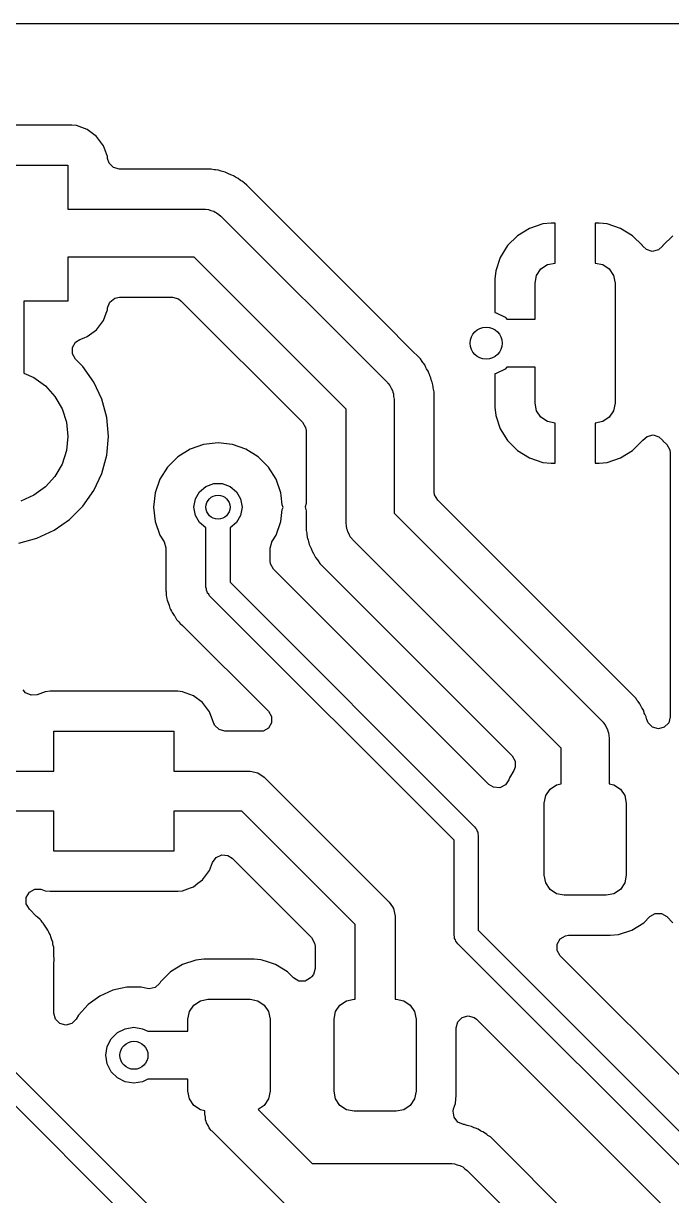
# Model space of a CAD drawing. Extents: x 44 to 146, y -87 to -25.
# Drawn here: x 81.72 to 89.82, y -39.9 to -25.25 of the extents above; entities that cross this region are included whole.
import ezdxf

# ---------------------------------------------------------------- set-up
doc = ezdxf.new("R2010")
doc.units = 0
doc.layers.add('BLACK', color=7, linetype='CONTINUOUS')

msp = doc.modelspace()

# ---------------------------------------------------------------- linework, layer by layer
at = {"layer": 'BLACK', "linetype": 'CONTINUOUS'}
for p, q in [((48.864128, -25.2545), (140.635872, -25.2545)), ((82.322876, -26.5245), (80.527136, -26.5245)), ((82.382482, -26.530908), (82.322876, -26.5245)), ((82.517329, -26.581202), (82.382482, -26.530908)), ((82.517333, -26.581204), (82.517329, -26.581202)), ((82.632544, -26.667452), (82.517333, -26.581204)), ((82.632547, -26.667455), (82.632544, -26.667452)), ((82.718795, -26.782666), (82.632547, -26.667455)), ((82.718797, -26.78267), (82.718795, -26.782666)), ((82.76909, -26.917514), (82.718797, -26.78267)), ((82.769091, -26.917517), (82.76909, -26.917514)), ((82.771661, -26.941428), (82.769091, -26.917517)), ((82.790769, -27), (82.771661, -26.941428)), ((80.575, -27.025), (82.275, -27.025)), ((82.275, -27.025), (82.275, -27.575)), ((82.845307, -27.054538), (82.790769, -27)), ((82.919807, -27.0745), (82.845307, -27.054538)), ((84.019954, -27.0745), (82.919807, -27.0745)), ((84.065194, -27.0745), (84.019954, -27.0745)), ((84.065201, -27.0745), (84.065194, -27.0745)), ((84.101147, -27.082704), (84.065201, -27.0745)), ((84.11761, -27.085502), (84.101147, -27.082704)), ((84.147015, -27.088816), (84.11761, -27.085502)), ((84.154255, -27.089632), (84.147015, -27.088816)), ((84.178833, -27.098232), (84.154255, -27.089632)), ((84.189054, -27.101808), (84.178833, -27.098232)), ((84.205102, -27.106431), (84.189054, -27.101808)), ((84.241058, -27.114638), (84.205102, -27.106431)), ((84.274284, -27.130639), (84.241058, -27.114638)), ((84.289712, -27.13703), (84.274284, -27.130639)), ((84.324522, -27.149211), (84.289712, -27.13703)), ((84.342246, -27.160348), (84.324522, -27.149211)), ((84.355739, -27.168826), (84.342246, -27.160348)), ((84.37036, -27.176907), (84.355739, -27.168826)), ((84.383434, -27.183203), (84.37036, -27.176907)), ((84.403587, -27.192909), (84.383434, -27.183203)), ((84.403588, -27.19291), (84.403587, -27.192909)), ((84.403592, -27.192912), (84.403588, -27.19291)), ((84.432413, -27.215896), (84.403592, -27.192912)), ((84.446038, -27.225564), (84.432413, -27.215896)), ((84.467839, -27.239263), (84.446038, -27.225564)), ((84.477262, -27.245184), (84.467839, -27.239263)), ((84.509252, -27.277174), (84.477262, -27.245184)), ((86.232078, -29), (84.509252, -27.277174)), ((82.275, -27.575), (83.975, -27.575)), ((83.975, -27.575), (83.984703, -27.575899)), ((83.984703, -27.575899), (83.988855, -27.57532)), ((83.988855, -27.57532), (83.995617, -27.57691)), ((83.995617, -27.57691), (84.030125, -27.580108)), ((84.030125, -27.580108), (84.062441, -27.592627)), ((84.062441, -27.592627), (84.096177, -27.600562)), ((84.096177, -27.600562), (84.113429, -27.61238)), ((84.113429, -27.61238), (84.13293, -27.619935)), ((84.13293, -27.619935), (84.15854, -27.643282)), ((84.15854, -27.643282), (84.187132, -27.662868)), ((84.187132, -27.662868), (86.262132, -29.737868)), ((88.040878, -27.815642), (87.891659, -27.90768)), ((88.207303, -27.760494), (88.040878, -27.815642)), ((88.310025, -27.75), (88.207303, -27.760494)), ((88.36, -27.75), (88.310025, -27.75)), ((88.36, -28.25), (88.36, -27.75)), ((88.909989, -27.75), (88.86, -27.75)), ((88.86, -27.75), (88.86, -28.25)), ((89.012688, -27.760492), (88.909989, -27.75)), ((89.012697, -27.760494), (89.012688, -27.760492)), ((89.179121, -27.815642), (89.012697, -27.760494)), ((89.32834, -27.90768), (89.179121, -27.815642)), ((87.891659, -27.90768), (87.76768, -28.031659)), ((89.452322, -28.031662), (89.32834, -27.90768)), ((89.831343, -27.907288), (89.707285, -28.031346)), ((87.76768, -28.031659), (87.675642, -28.180878)), ((89.452889, -28.032582), (89.452322, -28.031662)), ((89.453653, -28.033347), (89.452889, -28.032582)), ((89.457706, -28.038471), (89.453653, -28.033347)), ((89.458304, -28.037997), (89.457706, -28.038471)), ((89.501474, -28.081172), (89.458304, -28.037997)), ((89.57536, -28.103299), (89.501474, -28.081172)), ((89.65041, -28.085518), (89.57536, -28.103299)), ((89.701209, -28.037599), (89.65041, -28.085518)), ((89.701906, -28.03815), (89.701209, -28.037599)), ((89.705662, -28.033399), (89.701906, -28.03815)), ((89.706516, -28.032594), (89.705662, -28.033399)), ((89.707285, -28.031346), (89.706516, -28.032594)), ((83.850736, -28.175), (82.275, -28.175)), ((82.275, -28.175), (82.275, -28.725)), ((85.75, -30.074264), (83.850736, -28.175)), ((87.675642, -28.180878), (87.620494, -28.347302)), ((88.183223, -28.323223), (88.264329, -28.26903)), ((88.264329, -28.26903), (88.36, -28.25)), ((88.86, -28.25), (88.955671, -28.26903)), ((88.955671, -28.26903), (89.036777, -28.323223)), ((87.620492, -28.347311), (87.61, -28.45001)), ((87.620494, -28.347302), (87.620492, -28.347311)), ((88.11, -28.5), (88.12903, -28.404329)), ((88.12903, -28.404329), (88.183223, -28.323223)), ((89.036777, -28.323223), (89.09097, -28.404329)), ((89.09097, -28.404329), (89.11, -28.5)), ((87.61, -28.45001), (87.61, -28.867421)), ((88.11, -28.95), (88.11, -28.5)), ((89.11, -28.5), (89.11, -30)), ((82.799473, -28.736633), (82.859528, -28.688238)), ((82.859528, -28.688238), (82.919808, -28.6755)), ((82.919808, -28.6755), (83.581704, -28.6755)), ((83.581704, -28.6755), (83.656204, -28.695462)), ((83.656204, -28.695462), (83.687063, -28.719141)), ((82.275, -28.725), (81.725, -28.725)), ((81.725, -28.725), (81.725, -29.623224)), ((82.753509, -28.874261), (82.769091, -28.832483)), ((82.769091, -28.832483), (82.770532, -28.819077)), ((82.770532, -28.819077), (82.771662, -28.808573)), ((82.771662, -28.808573), (82.799473, -28.736633)), ((83.687063, -28.719141), (85.205859, -30.237937)), ((82.632546, -29.082546), (82.69434, -29)), ((82.69434, -29), (82.718795, -28.967333)), ((82.718795, -28.967333), (82.718797, -28.967329)), ((82.718797, -28.967329), (82.753509, -28.874261)), ((86.552262, -29.320184), (86.232078, -29)), ((87.61, -28.867421), (87.623607, -28.869577)), ((87.623607, -28.869577), (87.735114, -28.926393)), ((87.735114, -28.926393), (87.758721, -28.95)), ((87.758721, -28.95), (88.11, -28.95)), ((82.517333, -29.168795), (82.574938, -29.125671)), ((82.574938, -29.125671), (82.632546, -29.082546)), ((82.330512, -29.305257), (82.369076, -29.238462)), ((82.369076, -29.238462), (82.422366, -29.204215)), ((82.422366, -29.204215), (82.477216, -29.183758)), ((82.477216, -29.183758), (82.517327, -29.168798)), ((82.517327, -29.168798), (82.517333, -29.168795)), ((82.330512, -29.382385), (82.330512, -29.305257)), ((82.369075, -29.449179), (82.330512, -29.382385)), ((86.679816, -29.447738), (86.552262, -29.320184)), ((82.463495, -29.543599), (82.369075, -29.449179)), ((82.599035, -29.737171), (82.463495, -29.543599)), ((86.699438, -29.478967), (86.679816, -29.447738)), ((86.709089, -29.49257), (86.699438, -29.478967)), ((86.715014, -29.5), (86.709089, -29.49257)), ((86.732091, -29.521413), (86.715014, -29.5)), ((86.732093, -29.521416), (86.732091, -29.521413)), ((86.748086, -29.554627), (86.732093, -29.521416)), ((86.756169, -29.569253), (86.748086, -29.554627)), ((86.775789, -29.600478), (86.756169, -29.569253)), ((87.735114, -29.573607), (87.623607, -29.630423)), ((87.758721, -29.55), (87.735114, -29.573607)), ((88.11, -29.55), (87.758721, -29.55)), ((88.11, -30), (88.11, -29.55)), ((81.725, -29.623224), (81.85, -29.678878)), ((81.85, -29.678878), (81.993761, -29.783327)), ((86.787969, -29.635284), (86.775789, -29.600478)), ((86.794363, -29.65072), (86.787969, -29.635284)), ((86.797953, -29.658175), (86.794363, -29.65072)), ((86.81036, -29.683939), (86.797953, -29.658175)), ((86.818567, -29.719899), (86.81036, -29.683939)), ((86.823188, -29.735936), (86.818567, -29.719899)), ((87.623607, -29.630423), (87.610001, -29.632577)), ((87.610001, -29.632577), (87.610001, -30.049973)), ((81.993761, -29.783327), (82.112664, -29.915383)), ((82.698903, -29.951337), (82.599035, -29.737171)), ((86.262132, -29.737868), (86.268356, -29.745363)), ((86.268356, -29.745363), (86.271703, -29.747891)), ((86.271703, -29.747891), (86.275361, -29.753799)), ((86.275361, -29.753799), (86.297499, -29.780459)), ((86.297499, -29.780459), (86.311496, -29.812159)), ((86.311496, -29.812159), (86.329742, -29.841628)), ((86.329742, -29.841628), (86.333585, -29.862186)), ((86.333585, -29.862186), (86.342031, -29.881315)), ((86.342031, -29.881315), (86.343631, -29.915931)), ((86.823619, -29.737168), (86.823188, -29.735936)), ((86.835368, -29.770745), (86.823619, -29.737168)), ((86.838413, -29.797774), (86.835368, -29.770745)), ((86.839496, -29.807385), (86.838413, -29.797774)), ((86.842293, -29.823851), (86.839496, -29.807385)), ((86.8505, -29.859806), (86.842293, -29.823851)), ((86.8505, -29.859809), (86.8505, -29.859806)), ((86.8505, -31.106704), (86.8505, -29.859809)), ((82.112664, -29.915383), (82.201514, -30.069274)), ((82.760063, -30.179592), (82.698903, -29.951337)), ((86.343631, -29.915931), (86.35, -29.95)), ((86.35, -29.95), (86.35, -31.375736)), ((88.12903, -30.095671), (88.11, -30)), ((89.11, -30), (89.09097, -30.095671)), ((82.201514, -30.069274), (82.256425, -30.238275)), ((85.75, -31.5), (85.75, -30.074264)), ((87.610001, -30.049973), (87.620494, -30.152696)), ((87.620494, -30.152696), (87.675642, -30.319121)), ((88.183223, -30.176777), (88.12903, -30.095671)), ((89.09097, -30.095671), (89.036777, -30.176777)), ((82.256425, -30.238275), (82.275, -30.415)), ((82.780659, -30.415), (82.760063, -30.179592)), ((85.205859, -30.237937), (85.244423, -30.304732)), ((85.244423, -30.304732), (85.2495, -30.343296)), ((87.675642, -30.319121), (87.76768, -30.46834)), ((88.264329, -30.23097), (88.183223, -30.176777)), ((88.36, -30.25), (88.264329, -30.23097)), ((88.36, -30.749999), (88.36, -30.25)), ((88.955671, -30.23097), (88.86, -30.25)), ((88.86, -30.25), (88.86, -30.749999)), ((89.036777, -30.176777), (88.955671, -30.23097)), ((82.275, -30.415), (82.256425, -30.591725)), ((82.760063, -30.650408), (82.780659, -30.415)), ((85.2495, -30.343296), (85.2495, -31.255554)), ((89.452317, -30.468342), (89.452884, -30.467424)), ((89.452884, -30.467424), (89.453515, -30.466828)), ((89.453515, -30.466828), (89.457706, -30.461529)), ((89.457706, -30.461529), (89.458481, -30.462142)), ((89.458481, -30.462142), (89.508982, -30.414492)), ((89.508982, -30.414492), (89.58403, -30.3967)), ((89.58403, -30.3967), (89.657919, -30.418815)), ((89.657919, -30.418815), (89.701376, -30.462268)), ((89.701376, -30.462268), (89.701906, -30.46185)), ((89.701906, -30.46185), (89.705483, -30.466374)), ((89.705483, -30.466374), (89.70652, -30.467411)), ((89.70652, -30.467411), (89.707287, -30.468655)), ((82.256425, -30.591725), (82.201514, -30.760726)), ((83.800477, -30.574211), (83.647738, -30.670184)), ((83.970747, -30.514631), (83.800477, -30.574211)), ((84.149999, -30.494435), (83.970747, -30.514631)), ((84.150001, -30.494435), (84.149999, -30.494435)), ((84.329253, -30.514631), (84.150001, -30.494435)), ((84.329254, -30.514631), (84.329253, -30.514631)), ((84.329255, -30.514632), (84.329254, -30.514631)), ((84.499522, -30.574211), (84.329255, -30.514632)), ((84.652262, -30.670184), (84.499522, -30.574211)), ((87.76768, -30.46834), (87.891659, -30.592319)), ((87.891659, -30.592319), (88.040878, -30.684357)), ((89.179121, -30.684357), (89.32834, -30.592319)), ((89.32834, -30.592319), (89.452317, -30.468342)), ((89.707287, -30.468655), (89.755859, -30.517227)), ((89.755859, -30.517227), (89.794423, -30.584022)), ((89.794423, -30.584022), (89.7995, -30.622586)), ((82.201514, -30.760726), (82.112664, -30.914617)), ((82.698903, -30.878663), (82.760063, -30.650408)), ((83.647738, -30.670184), (83.520184, -30.797738)), ((84.779816, -30.797738), (84.652262, -30.670184)), ((88.040878, -30.684357), (88.207302, -30.739505)), ((88.207302, -30.739505), (88.207311, -30.739507)), ((88.207311, -30.739507), (88.310016, -30.749999)), ((88.310016, -30.749999), (88.36, -30.749999)), ((88.86, -30.749999), (88.909974, -30.749999)), ((88.909974, -30.749999), (89.012696, -30.739505)), ((89.012696, -30.739505), (89.179121, -30.684357)), ((89.7995, -30.622586), (89.7995, -33.9206)), ((82.599035, -31.09283), (82.698903, -30.878663)), ((83.520184, -30.797738), (83.424211, -30.950477)), ((84.875789, -30.950478), (84.779816, -30.797738)), ((81.993761, -31.046673), (81.85, -31.151122)), ((82.112664, -30.914617), (81.993761, -31.046673)), ((83.424211, -30.950477), (83.364631, -31.120747)), ((83.920187, -31.107164), (84, -31.040192)), ((84, -31.040192), (84.097906, -31.004558)), ((84.097906, -31.004558), (84.202094, -31.004558)), ((84.202094, -31.004558), (84.3, -31.040192)), ((84.3, -31.040192), (84.379813, -31.107164)), ((84.935368, -31.120745), (84.875789, -30.950478)), ((81.85, -31.151122), (81.687664, -31.223398)), ((82.463495, -31.286401), (82.599035, -31.09283)), ((83.364631, -31.120747), (83.344435, -31.299998)), ((83.85, -31.3), (83.868092, -31.197394)), ((83.868092, -31.197394), (83.920187, -31.107164)), ((84.379813, -31.107164), (84.431908, -31.197394)), ((84.431908, -31.197394), (84.45, -31.3)), ((84.939115, -31.153998), (84.935368, -31.120745)), ((84.952437, -31.272237), (84.939115, -31.153998)), ((86.855577, -31.145268), (86.8505, -31.106704)), ((86.894141, -31.212063), (86.855577, -31.145268)), ((82.296401, -31.453495), (82.463495, -31.286401)), ((83.344435, -31.299998), (83.344435, -31.300001)), ((83.344435, -31.300001), (83.364631, -31.479252)), ((83.868092, -31.402606), (83.85, -31.3)), ((84.45, -31.3), (84.431908, -31.402606)), ((84.935368, -31.479255), (84.952437, -31.327761)), ((84.962375, -31.302439), (84.952437, -31.272237)), ((84.952437, -31.327761), (84.962375, -31.302439)), ((85.2495, -31.255554), (85.239072, -31.294469)), ((85.239072, -31.294469), (85.2495, -31.344445)), ((85.2495, -31.344445), (85.2495, -31.590201)), ((89.239762, -33.557684), (86.894141, -31.212063)), ((82.10283, -31.589035), (82.296401, -31.453495)), ((83.364631, -31.479252), (83.424211, -31.649523)), ((83.920187, -31.492836), (83.868092, -31.402606)), ((84, -31.559808), (83.920187, -31.492836)), ((84.379813, -31.492836), (84.3, -31.559808)), ((84.431908, -31.402606), (84.379813, -31.492836)), ((84.875789, -31.649522), (84.935368, -31.479255)), ((86.35, -31.375736), (88.949632, -33.975368)), ((81.888663, -31.688903), (82.10283, -31.589035)), ((84, -32.3), (84, -31.559808)), ((84.3, -31.559808), (84.3, -32.237868)), ((85.2495, -31.590201), (85.257704, -31.626147)), ((85.257704, -31.626147), (85.260502, -31.64261)), ((85.756367, -31.534064), (85.75, -31.5)), ((85.757968, -31.568685), (85.756367, -31.534064)), ((85.766415, -31.587816), (85.757968, -31.568685)), ((85.770258, -31.608372), (85.766415, -31.587816)), ((85.788502, -31.637838), (85.770258, -31.608372)), ((85.802501, -31.669541), (85.788502, -31.637838)), ((81.660408, -31.750063), (81.888663, -31.688903)), ((83.424211, -31.649523), (83.476661, -31.732995)), ((83.476661, -31.732995), (83.499396, -31.806697)), ((84.8005, -31.812269), (84.820462, -31.737769)), ((84.820462, -31.737769), (84.823339, -31.732995)), ((84.823339, -31.732995), (84.830277, -31.721953)), ((84.830277, -31.721953), (84.875789, -31.649522)), ((85.260502, -31.64261), (85.263816, -31.672015)), ((85.263816, -31.672015), (85.264632, -31.679255)), ((85.264632, -31.679255), (85.268008, -31.688903)), ((85.268008, -31.688903), (85.276808, -31.714054)), ((85.276808, -31.714054), (85.281431, -31.730102)), ((85.281431, -31.730102), (85.289638, -31.766058)), ((85.289638, -31.766058), (85.305639, -31.799284)), ((85.824638, -31.6962), (85.802501, -31.669541)), ((85.828297, -31.702109), (85.824638, -31.6962)), ((85.831643, -31.704636), (85.828297, -31.702109)), ((85.837868, -31.712132), (85.831643, -31.704636)), ((88.4375, -34.311764), (85.837868, -31.712132)), ((83.499396, -31.806697), (83.4995, -31.812269)), ((83.4995, -31.812269), (83.4995, -32.211734)), ((84.8005, -31.968836), (84.8005, -31.812269)), ((85.305639, -31.799284), (85.31203, -31.814712)), ((85.31203, -31.814712), (85.324211, -31.849522)), ((85.324211, -31.849522), (85.324212, -31.849523)), ((85.324212, -31.849523), (85.324213, -31.849525)), ((85.324213, -31.849525), (85.343826, -31.880739)), ((85.343826, -31.880739), (85.351907, -31.89536)), ((85.351907, -31.89536), (85.367909, -31.928587)), ((85.367909, -31.928587), (85.36791, -31.928588)), ((85.36791, -31.928588), (85.367912, -31.928592)), ((85.367912, -31.928592), (85.390896, -31.957413)), ((84.805577, -32.0074), (84.8005, -31.968836)), ((84.844141, -32.074195), (84.805577, -32.0074)), ((87.534856, -34.76491), (84.844141, -32.074195)), ((85.390896, -31.957413), (85.400564, -31.971038)), ((85.400564, -31.971038), (85.420182, -32.002259)), ((85.420182, -32.002259), (85.420185, -32.002263)), ((85.420185, -32.002263), (87.824533, -34.406611)), ((83.4995, -32.211734), (83.497603, -32.228912)), ((83.498122, -32.228961), (83.497239, -32.238297)), ((83.497239, -32.238297), (83.499426, -32.307847)), ((83.497603, -32.228912), (83.498122, -32.228961)), ((83.499426, -32.307847), (83.4995, -32.312529)), ((83.4995, -32.312529), (83.4995, -32.340921)), ((83.4995, -32.340921), (83.499501, -32.340938)), ((83.499501, -32.340938), (83.499907, -32.344156)), ((83.499907, -32.344156), (83.501005, -32.358123)), ((83.501005, -32.358123), (83.502402, -32.402565)), ((84.005111, -32.319074), (84, -32.3)), ((84.005111, -32.338823), (84.005111, -32.319074)), ((84.014984, -32.355925), (84.005111, -32.338823)), ((84.020096, -32.375), (84.014984, -32.355925)), ((84.3, -32.237868), (87.356066, -35.293934)), ((83.502402, -32.402565), (83.502402, -32.402568)), ((83.502402, -32.402568), (83.507775, -32.421063)), ((83.507775, -32.421063), (83.512513, -32.443945)), ((83.512513, -32.443945), (83.514927, -32.463052)), ((83.514927, -32.463052), (83.514928, -32.463057)), ((83.514928, -32.463057), (83.531301, -32.504411)), ((83.531301, -32.504411), (83.535846, -32.517685)), ((83.535846, -32.517685), (83.539008, -32.528567)), ((84.03406, -32.388964), (84.020096, -32.375)), ((84.043934, -32.406066), (84.03406, -32.388964)), ((87.1, -35.462132), (84.043934, -32.406066)), ((83.539008, -32.528567), (83.548256, -32.560398)), ((83.548256, -32.560398), (83.548257, -32.560399)), ((83.548257, -32.560399), (83.548257, -32.5604)), ((83.548257, -32.5604), (83.558058, -32.576973)), ((83.558058, -32.576973), (83.568341, -32.597964)), ((83.568341, -32.597964), (83.575429, -32.615867)), ((83.575429, -32.615867), (83.575432, -32.615872)), ((83.575432, -32.615872), (83.601569, -32.651846)), ((83.601569, -32.651846), (83.609274, -32.663576)), ((83.609274, -32.663576), (83.631917, -32.701862)), ((83.631917, -32.701862), (83.631921, -32.701867)), ((83.631921, -32.701867), (83.645533, -32.715479)), ((83.645533, -32.715479), (83.660717, -32.733258)), ((83.660717, -32.733258), (83.672032, -32.748832)), ((83.672032, -32.748832), (83.672034, -32.748834)), ((83.672034, -32.748834), (83.672036, -32.748835)), ((83.672036, -32.748835), (83.672037, -32.748837)), ((83.672037, -32.748837), (83.675614, -32.751796)), ((83.675614, -32.751796), (83.706304, -32.777185)), ((83.706304, -32.777185), (83.716686, -32.786632)), ((83.716686, -32.786632), (84.779761, -33.849707)), ((81.745937, -33.618363), (81.714643, -33.58274)), ((81.816095, -33.650404), (81.745937, -33.618363)), ((81.892874, -33.643073), (81.816095, -33.650404)), ((81.992515, -33.605909), (81.892874, -33.643073)), ((81.992521, -33.605908), (81.992515, -33.605909)), ((82.052111, -33.599502), (81.992521, -33.605908)), ((82.052136, -33.5995), (82.052111, -33.599502)), ((83.647876, -33.5995), (82.052136, -33.5995)), ((83.707482, -33.605908), (83.647876, -33.5995)), ((83.842329, -33.656202), (83.707482, -33.605908)), ((83.842333, -33.656204), (83.842329, -33.656202)), ((83.957544, -33.742452), (83.842333, -33.656204)), ((89.367316, -33.685238), (89.239762, -33.557684)), ((89.386333, -33.715504), (89.367316, -33.685238)), ((83.957547, -33.742455), (83.957544, -33.742452)), ((84.043795, -33.857666), (83.957547, -33.742455)), ((89.386931, -33.716455), (89.386333, -33.715504)), ((89.396599, -33.730081), (89.386931, -33.716455)), ((89.419592, -33.758913), (89.396599, -33.730081)), ((89.426953, -33.774198), (89.419592, -33.758913)), ((89.435592, -33.792137), (89.426953, -33.774198)), ((89.443674, -33.806761), (89.435592, -33.792137)), ((89.446773, -33.811694), (89.443674, -33.806761)), ((89.463289, -33.837978), (89.446773, -33.811694)), ((84.043797, -33.85767), (84.043795, -33.857666)), ((84.097348, -34.00125), (84.043797, -33.85767)), ((84.779761, -33.849707), (84.818325, -33.916502)), ((84.818325, -33.916502), (84.818325, -33.99363)), ((88.949632, -33.975368), (88.955856, -33.982863)), ((88.955856, -33.982863), (88.959203, -33.985391)), ((89.473353, -33.866742), (89.463289, -33.837978)), ((89.475461, -33.872766), (89.473353, -33.866742)), ((89.481858, -33.88821), (89.475461, -33.872766)), ((89.497456, -33.9206), (89.481858, -33.88821)), ((89.49786, -33.921439), (89.497456, -33.9206)), ((89.503379, -33.945623), (89.49786, -33.921439)), ((89.505236, -33.953755), (89.503379, -33.945623)), ((89.521462, -33.9951), (89.505236, -33.953755)), ((89.7995, -33.9206), (89.779538, -33.9951)), ((82.1, -34.6), (82.1, -34.1)), ((82.1, -34.1), (83.6, -34.1)), ((83.6, -34.1), (83.6, -34.6)), ((84.098611, -34.000778), (84.097348, -34.00125)), ((84.108228, -34.025), (84.098611, -34.000778)), ((84.162766, -34.079538), (84.108228, -34.025)), ((84.237266, -34.0995), (84.162766, -34.079538)), ((84.536914, -34.0995), (84.237266, -34.0995)), ((84.541247, -34.099437), (84.536914, -34.0995)), ((84.615855, -34.097266), (84.541247, -34.099437)), ((84.615856, -34.097266), (84.615855, -34.097266)), ((84.624508, -34.098023), (84.615856, -34.097266)), ((84.624533, -34.097725), (84.624508, -34.098023)), ((84.629135, -34.098196), (84.624533, -34.097725)), ((84.629101, -34.098492), (84.629135, -34.098196)), ((84.637717, -34.099499), (84.629101, -34.098492)), ((84.640042, -34.10005), (84.637717, -34.099499)), ((84.642165, -34.100019), (84.640042, -34.10005)), ((84.64634, -34.100507), (84.642165, -34.100019)), ((84.646404, -34.099957), (84.64634, -34.100507)), ((84.712966, -34.098989), (84.646404, -34.099957)), ((84.779761, -34.060425), (84.712966, -34.098989)), ((84.818325, -33.99363), (84.779761, -34.060425)), ((88.959203, -33.985391), (88.962861, -33.991299)), ((88.962861, -33.991299), (88.984999, -34.017959)), ((88.984999, -34.017959), (88.998997, -34.049661)), ((88.998997, -34.049661), (89.017242, -34.079128)), ((89.017242, -34.079128), (89.021084, -34.099683)), ((89.021084, -34.099683), (89.029532, -34.118815)), ((89.029532, -34.118815), (89.031132, -34.153435)), ((89.576, -34.049638), (89.521462, -33.9951)), ((89.6505, -34.0696), (89.576, -34.049638)), ((89.725, -34.049638), (89.6505, -34.0696)), ((89.779538, -33.9951), (89.725, -34.049638)), ((89.031132, -34.153435), (89.0375, -34.1875)), ((89.0375, -34.1875), (89.0375, -34.757459)), ((87.824533, -34.406611), (87.863097, -34.473406)), ((88.4375, -34.757459), (88.4375, -34.311764)), ((87.863097, -34.550534), (87.845991, -34.59019)), ((87.863097, -34.473406), (87.863097, -34.550534)), ((79.1, -34.6), (82.1, -34.6)), ((83.6, -34.6), (84.55, -34.6)), ((84.55, -34.6), (84.645671, -34.61903)), ((84.645671, -34.61903), (84.726777, -34.673223)), ((84.726777, -34.673223), (86.289273, -36.23572)), ((87.781651, -34.706422), (87.739267, -34.77086)), ((87.790185, -34.680667), (87.781651, -34.706422)), ((87.790187, -34.680662), (87.790185, -34.680667)), ((87.845991, -34.59019), (87.790187, -34.680662)), ((87.593344, -34.800987), (87.534856, -34.76491)), ((87.670342, -34.805474), (87.593344, -34.800987)), ((87.739267, -34.77086), (87.670342, -34.805474)), ((88.24403, -34.904329), (88.298223, -34.823223)), ((88.298223, -34.823223), (88.379329, -34.76903)), ((88.379329, -34.76903), (88.4375, -34.757459)), ((89.0375, -34.757459), (89.095671, -34.76903)), ((89.095671, -34.76903), (89.176777, -34.823223)), ((89.176777, -34.823223), (89.23097, -34.904329)), ((88.225, -35), (88.24403, -34.904329)), ((88.225, -35.9), (88.225, -35)), ((89.23097, -34.904329), (89.25, -35)), ((89.25, -35), (89.25, -35.9)), ((82.1, -35.1), (79.203554, -35.1)), ((82.1, -35.6), (82.1, -35.1)), ((84.446446, -35.1), (83.6, -35.1)), ((83.6, -35.1), (83.6, -35.6)), ((85.8625, -36.516053), (84.446446, -35.1)), ((87.356066, -35.293934), (87.365939, -35.311035)), ((87.365939, -35.311035), (87.379904, -35.325)), ((87.379904, -35.325), (87.385015, -35.344074)), ((87.385015, -35.344074), (87.394889, -35.361177)), ((87.394889, -35.361177), (87.394889, -35.380925)), ((87.394889, -35.380925), (87.4, -35.4)), ((87.4, -35.4), (87.4, -36.587868)), ((87.1, -36.65), (87.1, -35.462132)), ((83.6, -35.6), (82.1, -35.6)), ((84.043796, -35.842331), (84.081532, -35.741154)), ((84.081532, -35.741154), (84.12627, -35.678328)), ((84.12627, -35.678328), (84.196428, -35.646287)), ((84.196428, -35.646287), (84.273207, -35.653618)), ((84.273207, -35.653618), (84.326497, -35.687865)), ((84.326497, -35.687865), (85.318359, -36.679726)), ((83.957546, -35.957546), (84.019031, -35.875413)), ((84.019031, -35.875413), (84.043795, -35.842333)), ((84.043795, -35.842332), (84.043796, -35.842331)), ((84.043795, -35.842333), (84.043795, -35.842332)), ((83.842333, -36.043795), (83.899938, -36.000671)), ((83.899938, -36.000671), (83.957546, -35.957546)), ((88.24403, -35.995671), (88.225, -35.9)), ((88.298223, -36.076777), (88.24403, -35.995671)), ((89.23097, -35.995671), (89.176777, -36.076777)), ((89.25, -35.9), (89.23097, -35.995671)), ((81.754921, -36.179616), (81.793485, -36.112821)), ((81.754921, -36.256744), (81.754921, -36.179616)), ((81.793485, -36.112821), (81.86028, -36.074257)), ((81.86028, -36.074257), (81.937408, -36.074257)), ((81.937408, -36.074257), (81.950913, -36.078574)), ((81.950913, -36.078574), (81.992517, -36.094091)), ((81.992517, -36.094091), (82.052114, -36.100499)), ((82.052114, -36.100499), (82.052118, -36.100499)), ((82.052118, -36.100499), (82.052127, -36.1005)), ((82.052127, -36.1005), (83.647872, -36.100499)), ((83.647872, -36.100499), (83.707483, -36.094091)), ((83.707483, -36.094091), (83.80627, -36.057246)), ((83.80627, -36.057246), (83.842329, -36.043797)), ((83.842329, -36.043797), (83.842333, -36.043795)), ((88.379329, -36.13097), (88.298223, -36.076777)), ((88.475, -36.15), (88.379329, -36.13097)), ((89, -36.15), (88.475, -36.15)), ((89.095671, -36.13097), (89, -36.15)), ((89.176777, -36.076777), (89.095671, -36.13097)), ((81.793485, -36.323539), (81.754921, -36.256744)), ((81.883317, -36.413371), (81.793485, -36.323539)), ((86.289273, -36.23572), (86.289277, -36.235723)), ((86.289277, -36.235723), (86.329532, -36.295969)), ((86.329532, -36.295969), (86.34347, -36.316829)), ((86.34347, -36.316829), (86.362501, -36.4125)), ((81.893689, -36.422809), (81.883317, -36.413371)), ((81.927963, -36.451163), (81.893689, -36.422809)), ((81.927964, -36.451165), (81.927963, -36.451163)), ((81.939278, -36.466737), (81.927964, -36.451165)), ((81.95446, -36.484514), (81.939278, -36.466737)), ((86.362501, -36.4125), (86.3625, -36.412505)), ((86.3625, -36.412505), (86.3625, -37.45)), ((89.468656, -36.492712), (89.544641, -36.416727)), ((89.544641, -36.416727), (89.611436, -36.378163)), ((89.611436, -36.378163), (89.688564, -36.378163)), ((89.688564, -36.378163), (89.755359, -36.416727)), ((89.755359, -36.416727), (89.831344, -36.492712)), ((81.968081, -36.498135), (81.95446, -36.484514)), ((81.968083, -36.498139), (81.968081, -36.498135)), ((81.968085, -36.498141), (81.968083, -36.498139)), ((81.990723, -36.536419), (81.968085, -36.498141)), ((81.998421, -36.54814), (81.990723, -36.536419)), ((82.024568, -36.584129), (81.998421, -36.54814)), ((82.024569, -36.584132), (82.024568, -36.584129)), ((82.031656, -36.602031), (82.024569, -36.584132)), ((82.041945, -36.623033), (82.031656, -36.602031)), ((85.8625, -37.45), (85.8625, -36.516053)), ((87.4, -36.587868), (91.162132, -40.35)), ((89.152797, -36.639999), (89.319334, -36.584814)), ((89.319334, -36.584814), (89.468656, -36.492712)), ((82.051744, -36.639602), (82.041945, -36.623033)), ((82.064151, -36.68231), (82.051744, -36.639602)), ((82.068697, -36.695586), (82.064151, -36.68231)), ((82.072497, -36.705185), (82.068697, -36.695586)), ((82.085071, -36.736942), (82.072497, -36.705185)), ((82.087485, -36.756054), (82.085071, -36.736942)), ((82.092224, -36.778937), (82.087485, -36.756054)), ((85.318359, -36.679726), (85.356923, -36.746521)), ((85.356923, -36.746521), (85.362, -36.785085)), ((87.105111, -36.669074), (87.1, -36.65)), ((87.105111, -36.688823), (87.105111, -36.669074)), ((87.114984, -36.705925), (87.105111, -36.688823)), ((87.120096, -36.725), (87.114984, -36.705925)), ((87.13406, -36.738964), (87.120096, -36.725)), ((87.143934, -36.756066), (87.13406, -36.738964)), ((90.993934, -40.606066), (87.143934, -36.756066)), ((88.38624, -36.760935), (88.424804, -36.69414)), ((88.38624, -36.838063), (88.38624, -36.760935)), ((88.424804, -36.69414), (88.491599, -36.655576)), ((88.491599, -36.655576), (88.530156, -36.650499)), ((88.530156, -36.650499), (89.050008, -36.650499)), ((89.050008, -36.650499), (89.152797, -36.639999)), ((82.097597, -36.797431), (82.092224, -36.778937)), ((82.098983, -36.841557), (82.097597, -36.797431)), ((82.098993, -36.841878), (82.098983, -36.841557)), ((82.100094, -36.855869), (82.098993, -36.841878)), ((82.1005, -36.859075), (82.100094, -36.855869)), ((82.1005, -36.85908), (82.1005, -36.859075)), ((82.1005, -36.887469), (82.1005, -36.85908)), ((82.100574, -36.89215), (82.1005, -36.887469)), ((82.10276, -36.961702), (82.100574, -36.89215)), ((85.362, -36.785085), (85.362, -37.064914)), ((88.424804, -36.904858), (88.38624, -36.838063)), ((91.325805, -39.805859), (88.424804, -36.904858)), ((82.1005, -36.988263), (82.102396, -36.971083)), ((82.1005, -37.624109), (82.1005, -36.988263)), ((82.101878, -36.971034), (82.10276, -36.961702)), ((82.102396, -36.971083), (82.101878, -36.971034)), ((83.705666, -37.015186), (83.556343, -37.107288)), ((83.872202, -36.960001), (83.705666, -37.015186)), ((83.974996, -36.9495), (83.872202, -36.960001)), ((84.600004, -36.9495), (83.974996, -36.9495)), ((84.600009, -36.9495), (84.600004, -36.9495)), ((84.685665, -36.95825), (84.600009, -36.9495)), ((84.702798, -36.960001), (84.685665, -36.95825)), ((84.766759, -36.981196), (84.702798, -36.960001)), ((84.869334, -37.015186), (84.766759, -36.981196)), ((85.018656, -37.107288), (84.869334, -37.015186)), ((83.556343, -37.107288), (83.432286, -37.231346)), ((85.094641, -37.183273), (85.018656, -37.107288)), ((85.161429, -37.221835), (85.094641, -37.183273)), ((85.305354, -37.183277), (85.238558, -37.221838)), ((85.318355, -37.170277), (85.305354, -37.183277)), ((85.342038, -37.139414), (85.318355, -37.170277)), ((85.362, -37.064914), (85.342038, -37.139414)), ((82.835728, -37.336673), (82.672409, -37.409387)), ((82.83573, -37.336672), (82.835728, -37.336673)), ((82.835733, -37.336671), (82.83573, -37.336672)), ((82.93318, -37.315958), (82.835733, -37.336671)), ((83.010608, -37.2995), (82.93318, -37.315958)), ((83.010609, -37.2995), (83.010608, -37.2995)), ((83.189391, -37.2995), (83.010609, -37.2995)), ((83.189394, -37.2995), (83.189391, -37.2995)), ((83.264284, -37.315418), (83.189394, -37.2995)), ((83.290925, -37.318611), (83.264284, -37.315418)), ((83.365974, -37.300826), (83.290925, -37.318611)), ((83.422076, -37.247899), (83.365974, -37.300826)), ((83.432286, -37.231346), (83.422076, -37.247899)), ((85.238558, -37.221838), (85.161429, -37.221835)), ((82.672409, -37.409387), (82.527771, -37.514472)), ((83.848223, -37.523223), (83.929329, -37.46903)), ((83.929329, -37.46903), (84.025, -37.45)), ((84.025, -37.45), (84.55, -37.45)), ((84.55, -37.45), (84.645671, -37.46903)), ((84.645671, -37.46903), (84.726777, -37.523223)), ((85.673223, -37.523223), (85.754329, -37.46903)), ((85.754329, -37.46903), (85.85, -37.45)), ((85.85, -37.45), (85.8625, -37.45)), ((86.3625, -37.45), (86.375, -37.45)), ((86.375, -37.45), (86.470671, -37.46903)), ((86.470671, -37.46903), (86.551777, -37.523223)), ((82.120462, -37.698608), (82.1005, -37.624109)), ((82.527769, -37.514474), (82.408142, -37.647332)), ((82.527771, -37.514472), (82.527769, -37.514474)), ((83.775, -37.7), (83.79403, -37.604329)), ((83.79403, -37.604329), (83.848223, -37.523223)), ((84.726777, -37.523223), (84.78097, -37.604329)), ((84.78097, -37.604329), (84.8, -37.7)), ((85.6, -37.7), (85.61903, -37.604329)), ((85.61903, -37.604329), (85.673223, -37.523223)), ((86.551777, -37.523223), (86.60597, -37.604329)), ((86.60597, -37.604329), (86.625, -37.7)), ((82.174999, -37.753146), (82.120462, -37.698608)), ((82.249499, -37.773109), (82.174999, -37.753146)), ((82.323999, -37.753147), (82.249499, -37.773109)), ((82.378537, -37.69861), (82.323999, -37.753147)), ((82.408142, -37.647332), (82.378537, -37.69861)), ((83.775, -37.85), (83.775, -37.7)), ((84.8, -37.7), (84.8, -38.6)), ((85.6, -38.6), (85.6, -37.7)), ((86.625, -37.7), (86.625, -38.6)), ((87.125499, -37.805162), (87.145461, -37.730663)), ((87.145461, -37.730663), (87.199999, -37.676125)), ((87.199999, -37.676125), (87.274499, -37.656163)), ((87.274499, -37.656163), (87.348999, -37.676125)), ((87.348999, -37.676125), (87.379858, -37.699804)), ((87.379858, -37.699804), (90.577615, -40.897561)), ((82.816844, -37.944275), (82.894275, -37.866844)), ((82.894275, -37.866844), (82.991844, -37.81713)), ((82.991844, -37.81713), (83.1, -37.8)), ((83.1, -37.8), (83.208156, -37.81713)), ((83.208156, -37.81713), (83.272667, -37.85)), ((83.272667, -37.85), (83.775, -37.85)), ((87.1255, -38.650009), (87.125499, -37.805162)), ((82.75, -38.15), (82.76713, -38.041844)), ((82.76713, -38.041844), (82.816844, -37.944275)), ((82.76713, -38.258156), (82.75, -38.15)), ((81.6, -38.337868), (83.962132, -40.7)), ((82.816844, -38.355725), (82.76713, -38.258156)), ((82.894275, -38.433156), (82.816844, -38.355725)), ((83.793934, -40.956066), (81.343934, -38.506066)), ((82.991844, -38.48287), (82.894275, -38.433156)), ((83.1, -38.5), (82.991844, -38.48287)), ((83.208156, -38.48287), (83.1, -38.5)), ((83.272667, -38.45), (83.208156, -38.48287)), ((83.775, -38.45), (83.272667, -38.45)), ((83.775, -38.6), (83.775, -38.45)), ((83.79403, -38.695671), (83.775, -38.6)), ((84.8, -38.6), (84.78097, -38.695671)), ((85.61903, -38.695671), (85.6, -38.6)), ((86.625, -38.6), (86.60597, -38.695671)), ((87.114999, -38.752797), (87.1255, -38.650009)), ((83.848223, -38.776777), (83.79403, -38.695671)), ((83.929329, -38.83097), (83.848223, -38.776777)), ((84.726777, -38.776777), (84.651403, -38.827139)), ((84.78097, -38.695671), (84.726777, -38.776777)), ((85.673223, -38.776777), (85.61903, -38.695671)), ((85.754329, -38.83097), (85.673223, -38.776777)), ((86.551777, -38.776777), (86.470671, -38.83097)), ((86.60597, -38.695671), (86.551777, -38.776777)), ((87.09325, -38.818431), (87.114997, -38.752803)), ((87.114996, -38.752803), (87.114999, -38.752797)), ((87.114997, -38.752803), (87.114996, -38.752803)), ((83.9875, -38.84254), (83.929329, -38.83097)), ((83.9875, -38.8875), (83.9875, -38.84254)), ((83.993867, -38.921564), (83.9875, -38.8875)), ((83.995468, -38.956185), (83.993867, -38.921564)), ((84.003915, -38.975316), (83.995468, -38.956185)), ((84.651403, -38.827139), (85.324264, -39.5)), ((85.85, -38.85), (85.754329, -38.83097)), ((86.375, -38.85), (85.85, -38.85)), ((86.470671, -38.83097), (86.375, -38.85)), ((87.086624, -38.848608), (87.09325, -38.818431)), ((87.098115, -38.924876), (87.086624, -38.848608)), ((87.146199, -38.98518), (87.098115, -38.924876)), ((84.007758, -38.995872), (84.003915, -38.975316)), ((84.026002, -39.025338), (84.007758, -38.995872)), ((84.040001, -39.057041), (84.026002, -39.025338)), ((84.062138, -39.0837), (84.040001, -39.057041)), ((84.065797, -39.089609), (84.062138, -39.0837)), ((84.069143, -39.092136), (84.065797, -39.089609)), ((84.075368, -39.099632), (84.069143, -39.092136)), ((84.987868, -40.012132), (84.075368, -39.099632)), ((87.217994, -39.013362), (87.146199, -38.98518)), ((87.229251, -39.014631), (87.217994, -39.013362)), ((87.229253, -39.014631), (87.229251, -39.014631)), ((87.229255, -39.014632), (87.229253, -39.014631)), ((87.239246, -39.018128), (87.229255, -39.014632)), ((87.264054, -39.026808), (87.239246, -39.018128)), ((87.280102, -39.031431), (87.264054, -39.026808)), ((87.316058, -39.039638), (87.280102, -39.031431)), ((87.349284, -39.055639), (87.316058, -39.039638)), ((87.364712, -39.06203), (87.349284, -39.055639)), ((87.399522, -39.074211), (87.364712, -39.06203)), ((87.399525, -39.074213), (87.399522, -39.074211)), ((87.430739, -39.093826), (87.399525, -39.074213)), ((87.44536, -39.101907), (87.430739, -39.093826)), ((87.456379, -39.107214), (87.44536, -39.101907)), ((87.478587, -39.117909), (87.456379, -39.107214)), ((87.478588, -39.11791), (87.478587, -39.117909)), ((87.478592, -39.117912), (87.478588, -39.11791)), ((87.507413, -39.140896), (87.478592, -39.117912)), ((87.521038, -39.150564), (87.507413, -39.140896)), ((87.552259, -39.170182), (87.521038, -39.150564)), ((87.552263, -39.170185), (87.552259, -39.170182)), ((90.190217, -41.808139), (87.552263, -39.170185)), ((85.324264, -39.5), (87.05, -39.5)), ((87.05, -39.5), (87.059703, -39.500899)), ((87.059703, -39.500899), (87.063855, -39.50032)), ((87.063855, -39.50032), (87.070617, -39.50191)), ((87.070617, -39.50191), (87.105125, -39.505108)), ((87.105125, -39.505108), (87.137441, -39.517627)), ((87.137441, -39.517627), (87.171177, -39.525562)), ((87.171177, -39.525562), (87.188429, -39.53738)), ((87.188429, -39.53738), (87.20793, -39.544935)), ((87.20793, -39.544935), (87.23354, -39.568282)), ((87.23354, -39.568282), (87.262132, -39.587868)), ((87.262132, -39.587868), (89.772532, -42.098268))]:
    msp.add_line(p, q, dxfattribs=at)
at = {"layer": 'BLACK'}
for centre, radius in [((87.5, -29.25), 0.2), ((84.15, -31.3), 0.15), ((83.1, -38.15), 0.175)]:
    msp.add_circle(centre, radius, dxfattribs=at)

doc.saveas('drawing.dxf')
